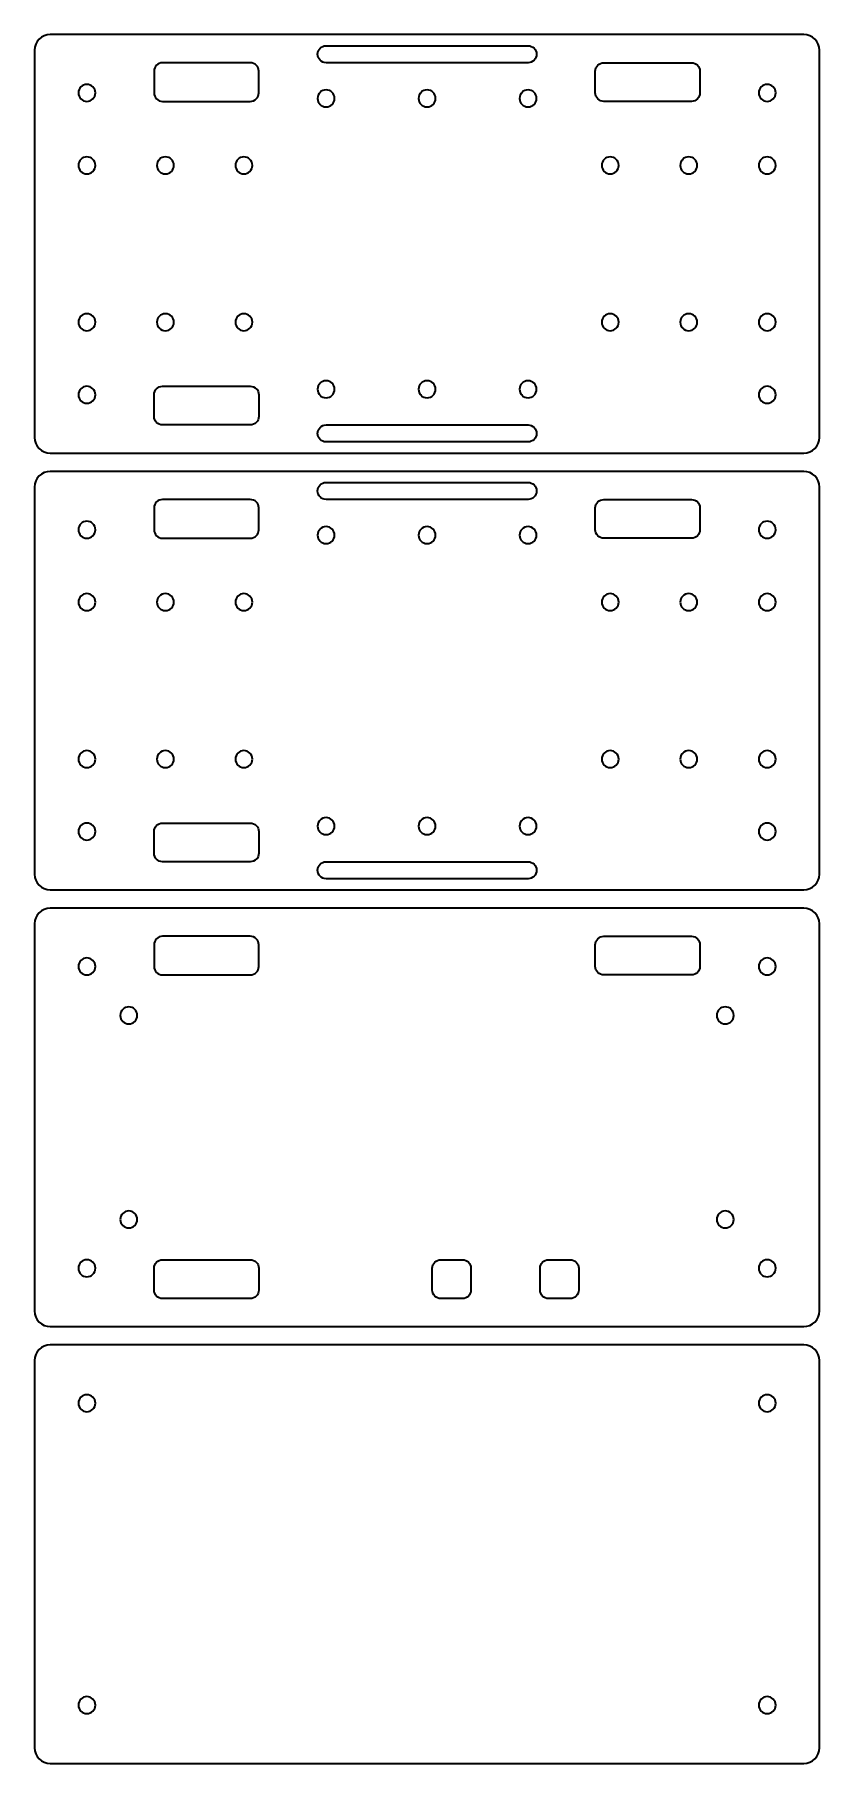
# Model space of a CAD drawing. Header units: centimetres. Extents: x 0.5 to 15.5, y -33.7 to -0.6.
import ezdxf

# ---------------------------------------------------------------- set-up
doc = ezdxf.new("R2010")
doc.units = ezdxf.units.CM
doc.header["$MEASUREMENT"] = 0
doc.layers.add('Layer 1', color=7, linetype='Continuous')

msp = doc.modelspace()

# ---------------------------------------------------------------- linework, layer by layer
at = {"layer": 'Layer 1', "color": 250, "lineweight": 35, "true_color": 0x231f20}
for points, knots in [([(15.205, -8.628), (15.205, -8.628), (0.804, -8.628), (0.804, -8.628), (0.639, -8.628), (0.505, -8.494), (0.505, -8.328), (0.505, -8.328), (0.505, -0.927), (0.505, -0.927), (0.505, -0.762), (0.639, -0.628), (0.804, -0.628), (0.804, -0.628), (15.205, -0.628), (15.205, -0.628), (15.37, -0.628), (15.505, -0.762), (15.505, -0.927), (15.505, -0.927), (15.505, -8.328), (15.505, -8.328), (15.505, -8.494), (15.37, -8.628), (15.205, -8.628)], [0, 0, 0, 0, 1, 1, 1, 2, 2, 2, 3, 3, 3, 4, 4, 4, 5, 5, 5, 6, 6, 6, 7, 7, 7, 8, 8, 8, 8]), ([(6.075, -1.165), (6.075, -1.165), (9.935, -1.165), (9.935, -1.165), (10.025, -1.165), (10.098, -1.092), (10.098, -1.003), (10.098, -1.003), (10.098, -1.003), (10.098, -1.003), (10.098, -0.913), (10.025, -0.84), (9.935, -0.84), (9.935, -0.84), (6.075, -0.84), (6.075, -0.84), (5.985, -0.84), (5.913, -0.913), (5.913, -1.003), (5.913, -1.003), (5.913, -1.003), (5.913, -1.003), (5.913, -1.092), (5.985, -1.165), (6.075, -1.165)], [0, 0, 0, 0, 1, 1, 1, 2, 2, 2, 3, 3, 3, 4, 4, 4, 5, 5, 5, 6, 6, 6, 7, 7, 7, 8, 8, 8, 8]), ([(4.627, -1.905), (4.627, -1.905), (2.952, -1.905), (2.952, -1.905), (2.862, -1.905), (2.79, -1.832), (2.79, -1.743), (2.79, -1.743), (2.79, -1.328), (2.79, -1.328), (2.79, -1.238), (2.862, -1.165), (2.952, -1.165), (2.952, -1.165), (4.627, -1.165), (4.627, -1.165), (4.717, -1.165), (4.79, -1.238), (4.79, -1.328), (4.79, -1.328), (4.79, -1.743), (4.79, -1.743), (4.79, -1.832), (4.717, -1.905), (4.627, -1.905)], [0, 0, 0, 0, 1, 1, 1, 2, 2, 2, 3, 3, 3, 4, 4, 4, 5, 5, 5, 6, 6, 6, 7, 7, 7, 8, 8, 8, 8]), ([(11.383, -1.905), (11.383, -1.905), (13.058, -1.905), (13.058, -1.905), (13.148, -1.905), (13.221, -1.832), (13.221, -1.743), (13.221, -1.743), (13.221, -1.328), (13.221, -1.328), (13.221, -1.238), (13.148, -1.165), (13.058, -1.165), (13.058, -1.165), (11.383, -1.165), (11.383, -1.165), (11.293, -1.165), (11.221, -1.238), (11.221, -1.328), (11.221, -1.328), (11.221, -1.743), (11.221, -1.743), (11.221, -1.832), (11.293, -1.905), (11.383, -1.905)], [0, 0, 0, 0, 1, 1, 1, 2, 2, 2, 3, 3, 3, 4, 4, 4, 5, 5, 5, 6, 6, 6, 7, 7, 7, 8, 8, 8, 8]), ([(1.342, -1.743), (1.342, -1.653), (1.414, -1.58), (1.504, -1.58), (1.594, -1.58), (1.667, -1.653), (1.667, -1.743), (1.667, -1.832), (1.594, -1.905), (1.504, -1.905), (1.414, -1.905), (1.342, -1.832), (1.342, -1.743)], [0, 0, 0, 0, 1, 1, 1, 2, 2, 2, 3, 3, 3, 4, 4, 4, 4]), ([(14.344, -1.743), (14.344, -1.653), (14.416, -1.58), (14.506, -1.58), (14.596, -1.58), (14.669, -1.653), (14.669, -1.743), (14.669, -1.832), (14.596, -1.905), (14.506, -1.905), (14.416, -1.905), (14.344, -1.832), (14.344, -1.743)], [0, 0, 0, 0, 1, 1, 1, 2, 2, 2, 3, 3, 3, 4, 4, 4, 4]), ([(6.075, -2.01), (5.985, -2.01), (5.913, -1.937), (5.913, -1.847), (5.913, -1.757), (5.985, -1.685), (6.075, -1.685), (6.165, -1.685), (6.238, -1.757), (6.238, -1.847), (6.238, -1.937), (6.165, -2.01), (6.075, -2.01)], [0, 0, 0, 0, 1, 1, 1, 2, 2, 2, 3, 3, 3, 4, 4, 4, 4]), ([(8.005, -2.01), (7.915, -2.01), (7.843, -1.937), (7.843, -1.847), (7.843, -1.757), (7.915, -1.685), (8.005, -1.685), (8.095, -1.685), (8.168, -1.757), (8.168, -1.847), (8.168, -1.937), (8.095, -2.01), (8.005, -2.01)], [0, 0, 0, 0, 1, 1, 1, 2, 2, 2, 3, 3, 3, 4, 4, 4, 4]), ([(9.935, -2.01), (9.845, -2.01), (9.773, -1.937), (9.773, -1.847), (9.773, -1.757), (9.845, -1.685), (9.935, -1.685), (10.025, -1.685), (10.098, -1.757), (10.098, -1.847), (10.098, -1.937), (10.025, -2.01), (9.935, -2.01)], [0, 0, 0, 0, 1, 1, 1, 2, 2, 2, 3, 3, 3, 4, 4, 4, 4]), ([(1.667, -3.128), (1.667, -3.217), (1.594, -3.29), (1.504, -3.29), (1.414, -3.29), (1.342, -3.217), (1.342, -3.128), (1.342, -3.038), (1.414, -2.965), (1.504, -2.965), (1.594, -2.965), (1.667, -3.038), (1.667, -3.128)], [0, 0, 0, 0, 1, 1, 1, 2, 2, 2, 3, 3, 3, 4, 4, 4, 4]), ([(3.167, -3.128), (3.167, -3.217), (3.094, -3.29), (3.004, -3.29), (2.914, -3.29), (2.842, -3.217), (2.842, -3.128), (2.842, -3.038), (2.914, -2.965), (3.004, -2.965), (3.094, -2.965), (3.167, -3.038), (3.167, -3.128)], [0, 0, 0, 0, 1, 1, 1, 2, 2, 2, 3, 3, 3, 4, 4, 4, 4]), ([(4.667, -3.128), (4.667, -3.217), (4.594, -3.29), (4.504, -3.29), (4.414, -3.29), (4.342, -3.217), (4.342, -3.128), (4.342, -3.038), (4.414, -2.965), (4.504, -2.965), (4.594, -2.965), (4.667, -3.038), (4.667, -3.128)], [0, 0, 0, 0, 1, 1, 1, 2, 2, 2, 3, 3, 3, 4, 4, 4, 4]), ([(11.344, -3.128), (11.344, -3.038), (11.416, -2.965), (11.506, -2.965), (11.596, -2.965), (11.669, -3.038), (11.669, -3.128), (11.669, -3.217), (11.596, -3.29), (11.506, -3.29), (11.416, -3.29), (11.344, -3.217), (11.344, -3.128)], [0, 0, 0, 0, 1, 1, 1, 2, 2, 2, 3, 3, 3, 4, 4, 4, 4]), ([(12.844, -3.128), (12.844, -3.038), (12.916, -2.965), (13.006, -2.965), (13.096, -2.965), (13.169, -3.038), (13.169, -3.128), (13.169, -3.217), (13.096, -3.29), (13.006, -3.29), (12.916, -3.29), (12.844, -3.217), (12.844, -3.128)], [0, 0, 0, 0, 1, 1, 1, 2, 2, 2, 3, 3, 3, 4, 4, 4, 4]), ([(14.344, -3.128), (14.344, -3.038), (14.416, -2.965), (14.506, -2.965), (14.596, -2.965), (14.669, -3.038), (14.669, -3.128), (14.669, -3.217), (14.596, -3.29), (14.506, -3.29), (14.416, -3.29), (14.344, -3.217), (14.344, -3.128)], [0, 0, 0, 0, 1, 1, 1, 2, 2, 2, 3, 3, 3, 4, 4, 4, 4]), ([(1.667, -6.128), (1.667, -6.217), (1.594, -6.29), (1.504, -6.29), (1.414, -6.29), (1.342, -6.217), (1.342, -6.128), (1.342, -6.038), (1.414, -5.965), (1.504, -5.965), (1.594, -5.965), (1.667, -6.038), (1.667, -6.128)], [0, 0, 0, 0, 1, 1, 1, 2, 2, 2, 3, 3, 3, 4, 4, 4, 4]), ([(3.167, -6.128), (3.167, -6.217), (3.094, -6.29), (3.004, -6.29), (2.914, -6.29), (2.842, -6.217), (2.842, -6.128), (2.842, -6.038), (2.914, -5.965), (3.004, -5.965), (3.094, -5.965), (3.167, -6.038), (3.167, -6.128)], [0, 0, 0, 0, 1, 1, 1, 2, 2, 2, 3, 3, 3, 4, 4, 4, 4]), ([(4.667, -6.128), (4.667, -6.217), (4.594, -6.29), (4.504, -6.29), (4.414, -6.29), (4.342, -6.217), (4.342, -6.128), (4.342, -6.038), (4.414, -5.965), (4.504, -5.965), (4.594, -5.965), (4.667, -6.038), (4.667, -6.128)], [0, 0, 0, 0, 1, 1, 1, 2, 2, 2, 3, 3, 3, 4, 4, 4, 4]), ([(11.344, -6.128), (11.344, -6.038), (11.416, -5.965), (11.506, -5.965), (11.596, -5.965), (11.669, -6.038), (11.669, -6.128), (11.669, -6.217), (11.596, -6.29), (11.506, -6.29), (11.416, -6.29), (11.344, -6.217), (11.344, -6.128)], [0, 0, 0, 0, 1, 1, 1, 2, 2, 2, 3, 3, 3, 4, 4, 4, 4]), ([(12.844, -6.128), (12.844, -6.038), (12.916, -5.965), (13.006, -5.965), (13.096, -5.965), (13.169, -6.038), (13.169, -6.128), (13.169, -6.217), (13.096, -6.29), (13.006, -6.29), (12.916, -6.29), (12.844, -6.217), (12.844, -6.128)], [0, 0, 0, 0, 1, 1, 1, 2, 2, 2, 3, 3, 3, 4, 4, 4, 4]), ([(14.344, -6.128), (14.344, -6.038), (14.416, -5.965), (14.506, -5.965), (14.596, -5.965), (14.669, -6.038), (14.669, -6.128), (14.669, -6.217), (14.596, -6.29), (14.506, -6.29), (14.416, -6.29), (14.344, -6.217), (14.344, -6.128)], [0, 0, 0, 0, 1, 1, 1, 2, 2, 2, 3, 3, 3, 4, 4, 4, 4]), ([(6.075, -7.571), (5.985, -7.571), (5.913, -7.498), (5.913, -7.408), (5.913, -7.318), (5.985, -7.246), (6.075, -7.246), (6.165, -7.246), (6.238, -7.318), (6.238, -7.408), (6.238, -7.498), (6.165, -7.571), (6.075, -7.571)], [0, 0, 0, 0, 1, 1, 1, 2, 2, 2, 3, 3, 3, 4, 4, 4, 4]), ([(8.005, -7.571), (7.915, -7.571), (7.843, -7.498), (7.843, -7.408), (7.843, -7.318), (7.915, -7.246), (8.005, -7.246), (8.095, -7.246), (8.168, -7.318), (8.168, -7.408), (8.168, -7.498), (8.095, -7.571), (8.005, -7.571)], [0, 0, 0, 0, 1, 1, 1, 2, 2, 2, 3, 3, 3, 4, 4, 4, 4]), ([(9.935, -7.571), (9.845, -7.571), (9.773, -7.498), (9.773, -7.408), (9.773, -7.318), (9.845, -7.246), (9.935, -7.246), (10.025, -7.246), (10.098, -7.318), (10.098, -7.408), (10.098, -7.498), (10.025, -7.571), (9.935, -7.571)], [0, 0, 0, 0, 1, 1, 1, 2, 2, 2, 3, 3, 3, 4, 4, 4, 4]), ([(1.342, -7.513), (1.342, -7.423), (1.414, -7.35), (1.504, -7.35), (1.594, -7.35), (1.667, -7.423), (1.667, -7.513), (1.667, -7.602), (1.594, -7.675), (1.504, -7.675), (1.414, -7.675), (1.342, -7.602), (1.342, -7.513)], [0, 0, 0, 0, 1, 1, 1, 2, 2, 2, 3, 3, 3, 4, 4, 4, 4]), ([(2.952, -8.09), (2.952, -8.09), (4.627, -8.09), (4.627, -8.09), (4.717, -8.09), (4.79, -8.017), (4.79, -7.928), (4.79, -7.928), (4.79, -7.513), (4.79, -7.513), (4.79, -7.423), (4.717, -7.35), (4.627, -7.35), (4.627, -7.35), (2.952, -7.35), (2.952, -7.35), (2.862, -7.35), (2.79, -7.423), (2.79, -7.513), (2.79, -7.513), (2.79, -7.928), (2.79, -7.928), (2.79, -8.017), (2.862, -8.09), (2.952, -8.09)], [0, 0, 0, 0, 1, 1, 1, 2, 2, 2, 3, 3, 3, 4, 4, 4, 5, 5, 5, 6, 6, 6, 7, 7, 7, 8, 8, 8, 8]), ([(14.344, -7.513), (14.344, -7.423), (14.416, -7.35), (14.506, -7.35), (14.596, -7.35), (14.669, -7.423), (14.669, -7.513), (14.669, -7.602), (14.596, -7.675), (14.506, -7.675), (14.416, -7.675), (14.344, -7.602), (14.344, -7.513)], [0, 0, 0, 0, 1, 1, 1, 2, 2, 2, 3, 3, 3, 4, 4, 4, 4]), ([(6.075, -8.415), (6.075, -8.415), (9.935, -8.415), (9.935, -8.415), (10.025, -8.415), (10.098, -8.342), (10.098, -8.253), (10.098, -8.253), (10.098, -8.253), (10.098, -8.253), (10.098, -8.163), (10.025, -8.09), (9.935, -8.09), (9.935, -8.09), (6.075, -8.09), (6.075, -8.09), (5.985, -8.09), (5.913, -8.163), (5.913, -8.253), (5.913, -8.253), (5.913, -8.253), (5.913, -8.253), (5.913, -8.342), (5.985, -8.415), (6.075, -8.415)], [0, 0, 0, 0, 1, 1, 1, 2, 2, 2, 3, 3, 3, 4, 4, 4, 5, 5, 5, 6, 6, 6, 7, 7, 7, 8, 8, 8, 8]), ([(15.205, -16.977), (15.205, -16.977), (0.804, -16.977), (0.804, -16.977), (0.639, -16.977), (0.505, -16.843), (0.505, -16.678), (0.505, -16.678), (0.505, -9.277), (0.505, -9.277), (0.505, -9.111), (0.639, -8.977), (0.804, -8.977), (0.804, -8.977), (15.205, -8.977), (15.205, -8.977), (15.37, -8.977), (15.505, -9.111), (15.505, -9.277), (15.505, -9.277), (15.505, -16.678), (15.505, -16.678), (15.505, -16.843), (15.37, -16.977), (15.205, -16.977)], [0, 0, 0, 0, 1, 1, 1, 2, 2, 2, 3, 3, 3, 4, 4, 4, 5, 5, 5, 6, 6, 6, 7, 7, 7, 8, 8, 8, 8]), ([(6.075, -9.515), (6.075, -9.515), (9.935, -9.515), (9.935, -9.515), (10.025, -9.515), (10.098, -9.442), (10.098, -9.352), (10.098, -9.352), (10.098, -9.352), (10.098, -9.352), (10.098, -9.262), (10.025, -9.19), (9.935, -9.19), (9.935, -9.19), (6.075, -9.19), (6.075, -9.19), (5.985, -9.19), (5.913, -9.262), (5.913, -9.352), (5.913, -9.352), (5.913, -9.352), (5.913, -9.352), (5.913, -9.442), (5.985, -9.515), (6.075, -9.515)], [0, 0, 0, 0, 1, 1, 1, 2, 2, 2, 3, 3, 3, 4, 4, 4, 5, 5, 5, 6, 6, 6, 7, 7, 7, 8, 8, 8, 8]), ([(4.627, -10.255), (4.627, -10.255), (2.952, -10.255), (2.952, -10.255), (2.862, -10.255), (2.79, -10.182), (2.79, -10.092), (2.79, -10.092), (2.79, -9.677), (2.79, -9.677), (2.79, -9.587), (2.862, -9.515), (2.952, -9.515), (2.952, -9.515), (4.627, -9.515), (4.627, -9.515), (4.717, -9.515), (4.79, -9.587), (4.79, -9.677), (4.79, -9.677), (4.79, -10.092), (4.79, -10.092), (4.79, -10.182), (4.717, -10.255), (4.627, -10.255)], [0, 0, 0, 0, 1, 1, 1, 2, 2, 2, 3, 3, 3, 4, 4, 4, 5, 5, 5, 6, 6, 6, 7, 7, 7, 8, 8, 8, 8]), ([(11.383, -10.255), (11.383, -10.255), (13.058, -10.255), (13.058, -10.255), (13.148, -10.255), (13.221, -10.182), (13.221, -10.092), (13.221, -10.092), (13.221, -9.677), (13.221, -9.677), (13.221, -9.587), (13.148, -9.515), (13.058, -9.515), (13.058, -9.515), (11.383, -9.515), (11.383, -9.515), (11.293, -9.515), (11.221, -9.587), (11.221, -9.677), (11.221, -9.677), (11.221, -10.092), (11.221, -10.092), (11.221, -10.182), (11.293, -10.255), (11.383, -10.255)], [0, 0, 0, 0, 1, 1, 1, 2, 2, 2, 3, 3, 3, 4, 4, 4, 5, 5, 5, 6, 6, 6, 7, 7, 7, 8, 8, 8, 8]), ([(1.342, -10.092), (1.342, -10.002), (1.414, -9.93), (1.504, -9.93), (1.594, -9.93), (1.667, -10.002), (1.667, -10.092), (1.667, -10.182), (1.594, -10.255), (1.504, -10.255), (1.414, -10.255), (1.342, -10.182), (1.342, -10.092)], [0, 0, 0, 0, 1, 1, 1, 2, 2, 2, 3, 3, 3, 4, 4, 4, 4]), ([(6.075, -10.359), (5.985, -10.359), (5.913, -10.286), (5.913, -10.197), (5.913, -10.107), (5.985, -10.034), (6.075, -10.034), (6.165, -10.034), (6.238, -10.107), (6.238, -10.197), (6.238, -10.286), (6.165, -10.359), (6.075, -10.359)], [0, 0, 0, 0, 1, 1, 1, 2, 2, 2, 3, 3, 3, 4, 4, 4, 4]), ([(8.005, -10.359), (7.915, -10.359), (7.843, -10.286), (7.843, -10.197), (7.843, -10.107), (7.915, -10.034), (8.005, -10.034), (8.095, -10.034), (8.168, -10.107), (8.168, -10.197), (8.168, -10.286), (8.095, -10.359), (8.005, -10.359)], [0, 0, 0, 0, 1, 1, 1, 2, 2, 2, 3, 3, 3, 4, 4, 4, 4]), ([(9.935, -10.359), (9.845, -10.359), (9.773, -10.286), (9.773, -10.197), (9.773, -10.107), (9.845, -10.034), (9.935, -10.034), (10.025, -10.034), (10.098, -10.107), (10.098, -10.197), (10.098, -10.286), (10.025, -10.359), (9.935, -10.359)], [0, 0, 0, 0, 1, 1, 1, 2, 2, 2, 3, 3, 3, 4, 4, 4, 4]), ([(14.344, -10.092), (14.344, -10.002), (14.416, -9.93), (14.506, -9.93), (14.596, -9.93), (14.669, -10.002), (14.669, -10.092), (14.669, -10.182), (14.596, -10.255), (14.506, -10.255), (14.416, -10.255), (14.344, -10.182), (14.344, -10.092)], [0, 0, 0, 0, 1, 1, 1, 2, 2, 2, 3, 3, 3, 4, 4, 4, 4]), ([(1.667, -11.477), (1.667, -11.567), (1.594, -11.64), (1.504, -11.64), (1.414, -11.64), (1.342, -11.567), (1.342, -11.477), (1.342, -11.387), (1.414, -11.315), (1.504, -11.315), (1.594, -11.315), (1.667, -11.387), (1.667, -11.477)], [0, 0, 0, 0, 1, 1, 1, 2, 2, 2, 3, 3, 3, 4, 4, 4, 4]), ([(3.167, -11.477), (3.167, -11.567), (3.094, -11.64), (3.004, -11.64), (2.914, -11.64), (2.842, -11.567), (2.842, -11.477), (2.842, -11.387), (2.914, -11.315), (3.004, -11.315), (3.094, -11.315), (3.167, -11.387), (3.167, -11.477)], [0, 0, 0, 0, 1, 1, 1, 2, 2, 2, 3, 3, 3, 4, 4, 4, 4]), ([(4.667, -11.477), (4.667, -11.567), (4.594, -11.64), (4.504, -11.64), (4.414, -11.64), (4.342, -11.567), (4.342, -11.477), (4.342, -11.387), (4.414, -11.315), (4.504, -11.315), (4.594, -11.315), (4.667, -11.387), (4.667, -11.477)], [0, 0, 0, 0, 1, 1, 1, 2, 2, 2, 3, 3, 3, 4, 4, 4, 4]), ([(11.344, -11.477), (11.344, -11.387), (11.416, -11.315), (11.506, -11.315), (11.596, -11.315), (11.669, -11.387), (11.669, -11.477), (11.669, -11.567), (11.596, -11.64), (11.506, -11.64), (11.416, -11.64), (11.344, -11.567), (11.344, -11.477)], [0, 0, 0, 0, 1, 1, 1, 2, 2, 2, 3, 3, 3, 4, 4, 4, 4]), ([(12.844, -11.477), (12.844, -11.387), (12.916, -11.315), (13.006, -11.315), (13.096, -11.315), (13.169, -11.387), (13.169, -11.477), (13.169, -11.567), (13.096, -11.64), (13.006, -11.64), (12.916, -11.64), (12.844, -11.567), (12.844, -11.477)], [0, 0, 0, 0, 1, 1, 1, 2, 2, 2, 3, 3, 3, 4, 4, 4, 4]), ([(14.344, -11.477), (14.344, -11.387), (14.416, -11.315), (14.506, -11.315), (14.596, -11.315), (14.669, -11.387), (14.669, -11.477), (14.669, -11.567), (14.596, -11.64), (14.506, -11.64), (14.416, -11.64), (14.344, -11.567), (14.344, -11.477)], [0, 0, 0, 0, 1, 1, 1, 2, 2, 2, 3, 3, 3, 4, 4, 4, 4]), ([(1.667, -14.477), (1.667, -14.567), (1.594, -14.64), (1.504, -14.64), (1.414, -14.64), (1.342, -14.567), (1.342, -14.477), (1.342, -14.387), (1.414, -14.315), (1.504, -14.315), (1.594, -14.315), (1.667, -14.387), (1.667, -14.477)], [0, 0, 0, 0, 1, 1, 1, 2, 2, 2, 3, 3, 3, 4, 4, 4, 4]), ([(3.167, -14.477), (3.167, -14.567), (3.094, -14.64), (3.004, -14.64), (2.914, -14.64), (2.842, -14.567), (2.842, -14.477), (2.842, -14.387), (2.914, -14.315), (3.004, -14.315), (3.094, -14.315), (3.167, -14.387), (3.167, -14.477)], [0, 0, 0, 0, 1, 1, 1, 2, 2, 2, 3, 3, 3, 4, 4, 4, 4]), ([(4.667, -14.477), (4.667, -14.567), (4.594, -14.64), (4.504, -14.64), (4.414, -14.64), (4.342, -14.567), (4.342, -14.477), (4.342, -14.387), (4.414, -14.315), (4.504, -14.315), (4.594, -14.315), (4.667, -14.387), (4.667, -14.477)], [0, 0, 0, 0, 1, 1, 1, 2, 2, 2, 3, 3, 3, 4, 4, 4, 4]), ([(11.344, -14.477), (11.344, -14.387), (11.416, -14.315), (11.506, -14.315), (11.596, -14.315), (11.669, -14.387), (11.669, -14.477), (11.669, -14.567), (11.596, -14.64), (11.506, -14.64), (11.416, -14.64), (11.344, -14.567), (11.344, -14.477)], [0, 0, 0, 0, 1, 1, 1, 2, 2, 2, 3, 3, 3, 4, 4, 4, 4]), ([(12.844, -14.477), (12.844, -14.387), (12.916, -14.315), (13.006, -14.315), (13.096, -14.315), (13.169, -14.387), (13.169, -14.477), (13.169, -14.567), (13.096, -14.64), (13.006, -14.64), (12.916, -14.64), (12.844, -14.567), (12.844, -14.477)], [0, 0, 0, 0, 1, 1, 1, 2, 2, 2, 3, 3, 3, 4, 4, 4, 4]), ([(14.344, -14.477), (14.344, -14.387), (14.416, -14.315), (14.506, -14.315), (14.596, -14.315), (14.669, -14.387), (14.669, -14.477), (14.669, -14.567), (14.596, -14.64), (14.506, -14.64), (14.416, -14.64), (14.344, -14.567), (14.344, -14.477)], [0, 0, 0, 0, 1, 1, 1, 2, 2, 2, 3, 3, 3, 4, 4, 4, 4]), ([(1.342, -15.862), (1.342, -15.772), (1.414, -15.7), (1.504, -15.7), (1.594, -15.7), (1.667, -15.772), (1.667, -15.862), (1.667, -15.952), (1.594, -16.025), (1.504, -16.025), (1.414, -16.025), (1.342, -15.952), (1.342, -15.862)], [0, 0, 0, 0, 1, 1, 1, 2, 2, 2, 3, 3, 3, 4, 4, 4, 4]), ([(2.952, -16.44), (2.952, -16.44), (4.627, -16.44), (4.627, -16.44), (4.717, -16.44), (4.79, -16.367), (4.79, -16.277), (4.79, -16.277), (4.79, -15.862), (4.79, -15.862), (4.79, -15.772), (4.717, -15.7), (4.627, -15.7), (4.627, -15.7), (2.952, -15.7), (2.952, -15.7), (2.862, -15.7), (2.79, -15.772), (2.79, -15.862), (2.79, -15.862), (2.79, -16.277), (2.79, -16.277), (2.79, -16.367), (2.862, -16.44), (2.952, -16.44)], [0, 0, 0, 0, 1, 1, 1, 2, 2, 2, 3, 3, 3, 4, 4, 4, 5, 5, 5, 6, 6, 6, 7, 7, 7, 8, 8, 8, 8]), ([(6.075, -15.92), (5.985, -15.92), (5.913, -15.847), (5.913, -15.758), (5.913, -15.668), (5.985, -15.595), (6.075, -15.595), (6.165, -15.595), (6.238, -15.668), (6.238, -15.758), (6.238, -15.847), (6.165, -15.92), (6.075, -15.92)], [0, 0, 0, 0, 1, 1, 1, 2, 2, 2, 3, 3, 3, 4, 4, 4, 4]), ([(8.005, -15.92), (7.915, -15.92), (7.843, -15.847), (7.843, -15.758), (7.843, -15.668), (7.915, -15.595), (8.005, -15.595), (8.095, -15.595), (8.168, -15.668), (8.168, -15.758), (8.168, -15.847), (8.095, -15.92), (8.005, -15.92)], [0, 0, 0, 0, 1, 1, 1, 2, 2, 2, 3, 3, 3, 4, 4, 4, 4]), ([(9.935, -15.92), (9.845, -15.92), (9.773, -15.847), (9.773, -15.758), (9.773, -15.668), (9.845, -15.595), (9.935, -15.595), (10.025, -15.595), (10.098, -15.668), (10.098, -15.758), (10.098, -15.847), (10.025, -15.92), (9.935, -15.92)], [0, 0, 0, 0, 1, 1, 1, 2, 2, 2, 3, 3, 3, 4, 4, 4, 4]), ([(14.344, -15.862), (14.344, -15.772), (14.416, -15.7), (14.506, -15.7), (14.596, -15.7), (14.669, -15.772), (14.669, -15.862), (14.669, -15.952), (14.596, -16.025), (14.506, -16.025), (14.416, -16.025), (14.344, -15.952), (14.344, -15.862)], [0, 0, 0, 0, 1, 1, 1, 2, 2, 2, 3, 3, 3, 4, 4, 4, 4]), ([(6.075, -16.765), (6.075, -16.765), (9.935, -16.765), (9.935, -16.765), (10.025, -16.765), (10.098, -16.692), (10.098, -16.602), (10.098, -16.602), (10.098, -16.602), (10.098, -16.602), (10.098, -16.512), (10.025, -16.44), (9.935, -16.44), (9.935, -16.44), (6.075, -16.44), (6.075, -16.44), (5.985, -16.44), (5.913, -16.512), (5.913, -16.602), (5.913, -16.602), (5.913, -16.602), (5.913, -16.602), (5.913, -16.692), (5.985, -16.765), (6.075, -16.765)], [0, 0, 0, 0, 1, 1, 1, 2, 2, 2, 3, 3, 3, 4, 4, 4, 5, 5, 5, 6, 6, 6, 7, 7, 7, 8, 8, 8, 8]), ([(15.205, -25.326), (15.205, -25.326), (0.804, -25.326), (0.804, -25.326), (0.639, -25.326), (0.505, -25.192), (0.505, -25.027), (0.505, -25.027), (0.505, -17.626), (0.505, -17.626), (0.505, -17.461), (0.639, -17.326), (0.804, -17.326), (0.804, -17.326), (15.205, -17.326), (15.205, -17.326), (15.37, -17.326), (15.505, -17.461), (15.505, -17.626), (15.505, -17.626), (15.505, -25.027), (15.505, -25.027), (15.505, -25.192), (15.37, -25.326), (15.205, -25.326)], [0, 0, 0, 0, 1, 1, 1, 2, 2, 2, 3, 3, 3, 4, 4, 4, 5, 5, 5, 6, 6, 6, 7, 7, 7, 8, 8, 8, 8]), ([(4.627, -18.604), (4.627, -18.604), (2.952, -18.604), (2.952, -18.604), (2.862, -18.604), (2.79, -18.531), (2.79, -18.441), (2.79, -18.441), (2.79, -18.026), (2.79, -18.026), (2.79, -17.937), (2.862, -17.864), (2.952, -17.864), (2.952, -17.864), (4.627, -17.864), (4.627, -17.864), (4.717, -17.864), (4.79, -17.937), (4.79, -18.026), (4.79, -18.026), (4.79, -18.441), (4.79, -18.441), (4.79, -18.531), (4.717, -18.604), (4.627, -18.604)], [0, 0, 0, 0, 1, 1, 1, 2, 2, 2, 3, 3, 3, 4, 4, 4, 5, 5, 5, 6, 6, 6, 7, 7, 7, 8, 8, 8, 8]), ([(11.383, -18.604), (11.383, -18.604), (13.058, -18.604), (13.058, -18.604), (13.148, -18.604), (13.221, -18.531), (13.221, -18.441), (13.221, -18.441), (13.221, -18.026), (13.221, -18.026), (13.221, -17.937), (13.148, -17.864), (13.058, -17.864), (13.058, -17.864), (11.383, -17.864), (11.383, -17.864), (11.293, -17.864), (11.221, -17.937), (11.221, -18.026), (11.221, -18.026), (11.221, -18.441), (11.221, -18.441), (11.221, -18.531), (11.293, -18.604), (11.383, -18.604)], [0, 0, 0, 0, 1, 1, 1, 2, 2, 2, 3, 3, 3, 4, 4, 4, 5, 5, 5, 6, 6, 6, 7, 7, 7, 8, 8, 8, 8]), ([(1.342, -18.441), (1.342, -18.352), (1.414, -18.279), (1.504, -18.279), (1.594, -18.279), (1.667, -18.352), (1.667, -18.441), (1.667, -18.531), (1.594, -18.604), (1.504, -18.604), (1.414, -18.604), (1.342, -18.531), (1.342, -18.441)], [0, 0, 0, 0, 1, 1, 1, 2, 2, 2, 3, 3, 3, 4, 4, 4, 4]), ([(14.344, -18.441), (14.344, -18.352), (14.416, -18.279), (14.506, -18.279), (14.596, -18.279), (14.669, -18.352), (14.669, -18.441), (14.669, -18.531), (14.596, -18.604), (14.506, -18.604), (14.416, -18.604), (14.344, -18.531), (14.344, -18.441)], [0, 0, 0, 0, 1, 1, 1, 2, 2, 2, 3, 3, 3, 4, 4, 4, 4]), ([(2.143, -19.376), (2.143, -19.287), (2.215, -19.214), (2.305, -19.214), (2.395, -19.214), (2.468, -19.287), (2.468, -19.376), (2.468, -19.466), (2.395, -19.539), (2.305, -19.539), (2.215, -19.539), (2.143, -19.466), (2.143, -19.376)], [0, 0, 0, 0, 1, 1, 1, 2, 2, 2, 3, 3, 3, 4, 4, 4, 4]), ([(13.543, -19.376), (13.543, -19.287), (13.615, -19.214), (13.705, -19.214), (13.795, -19.214), (13.868, -19.287), (13.868, -19.376), (13.868, -19.466), (13.795, -19.539), (13.705, -19.539), (13.615, -19.539), (13.543, -19.466), (13.543, -19.376)], [0, 0, 0, 0, 1, 1, 1, 2, 2, 2, 3, 3, 3, 4, 4, 4, 4]), ([(2.143, -23.276), (2.143, -23.187), (2.215, -23.114), (2.305, -23.114), (2.395, -23.114), (2.468, -23.187), (2.468, -23.276), (2.468, -23.366), (2.395, -23.439), (2.305, -23.439), (2.215, -23.439), (2.143, -23.366), (2.143, -23.276)], [0, 0, 0, 0, 1, 1, 1, 2, 2, 2, 3, 3, 3, 4, 4, 4, 4]), ([(13.543, -23.276), (13.543, -23.187), (13.615, -23.114), (13.705, -23.114), (13.795, -23.114), (13.868, -23.187), (13.868, -23.276), (13.868, -23.366), (13.795, -23.439), (13.705, -23.439), (13.615, -23.439), (13.543, -23.366), (13.543, -23.276)], [0, 0, 0, 0, 1, 1, 1, 2, 2, 2, 3, 3, 3, 4, 4, 4, 4]), ([(1.342, -24.211), (1.342, -24.122), (1.414, -24.049), (1.504, -24.049), (1.594, -24.049), (1.667, -24.122), (1.667, -24.211), (1.667, -24.301), (1.594, -24.374), (1.504, -24.374), (1.414, -24.374), (1.342, -24.301), (1.342, -24.211)], [0, 0, 0, 0, 1, 1, 1, 2, 2, 2, 3, 3, 3, 4, 4, 4, 4]), ([(2.952, -24.789), (2.952, -24.789), (4.627, -24.789), (4.627, -24.789), (4.717, -24.789), (4.79, -24.716), (4.79, -24.626), (4.79, -24.626), (4.79, -24.211), (4.79, -24.211), (4.79, -24.122), (4.717, -24.049), (4.627, -24.049), (4.627, -24.049), (2.952, -24.049), (2.952, -24.049), (2.862, -24.049), (2.79, -24.122), (2.79, -24.211), (2.79, -24.211), (2.79, -24.626), (2.79, -24.626), (2.79, -24.716), (2.862, -24.789), (2.952, -24.789)], [0, 0, 0, 0, 1, 1, 1, 2, 2, 2, 3, 3, 3, 4, 4, 4, 5, 5, 5, 6, 6, 6, 7, 7, 7, 8, 8, 8, 8]), ([(8.268, -24.789), (8.268, -24.789), (8.683, -24.789), (8.683, -24.789), (8.772, -24.789), (8.845, -24.716), (8.845, -24.626), (8.845, -24.626), (8.845, -24.211), (8.845, -24.211), (8.845, -24.122), (8.772, -24.049), (8.683, -24.049), (8.683, -24.049), (8.268, -24.049), (8.268, -24.049), (8.178, -24.049), (8.105, -24.122), (8.105, -24.211), (8.105, -24.211), (8.105, -24.626), (8.105, -24.626), (8.105, -24.716), (8.178, -24.789), (8.268, -24.789)], [0, 0, 0, 0, 1, 1, 1, 2, 2, 2, 3, 3, 3, 4, 4, 4, 5, 5, 5, 6, 6, 6, 7, 7, 7, 8, 8, 8, 8]), ([(10.328, -24.789), (10.328, -24.789), (10.743, -24.789), (10.743, -24.789), (10.832, -24.789), (10.905, -24.716), (10.905, -24.626), (10.905, -24.626), (10.905, -24.211), (10.905, -24.211), (10.905, -24.122), (10.832, -24.049), (10.743, -24.049), (10.743, -24.049), (10.328, -24.049), (10.328, -24.049), (10.238, -24.049), (10.165, -24.122), (10.165, -24.211), (10.165, -24.211), (10.165, -24.626), (10.165, -24.626), (10.165, -24.716), (10.238, -24.789), (10.328, -24.789)], [0, 0, 0, 0, 1, 1, 1, 2, 2, 2, 3, 3, 3, 4, 4, 4, 5, 5, 5, 6, 6, 6, 7, 7, 7, 8, 8, 8, 8]), ([(14.344, -24.211), (14.344, -24.122), (14.416, -24.049), (14.506, -24.049), (14.596, -24.049), (14.669, -24.122), (14.669, -24.211), (14.669, -24.301), (14.596, -24.374), (14.506, -24.374), (14.416, -24.374), (14.344, -24.301), (14.344, -24.211)], [0, 0, 0, 0, 1, 1, 1, 2, 2, 2, 3, 3, 3, 4, 4, 4, 4]), ([(15.205, -33.676), (15.205, -33.676), (0.804, -33.676), (0.804, -33.676), (0.639, -33.676), (0.505, -33.542), (0.505, -33.376), (0.505, -33.376), (0.505, -25.975), (0.505, -25.975), (0.505, -25.81), (0.639, -25.676), (0.804, -25.676), (0.804, -25.676), (15.205, -25.676), (15.205, -25.676), (15.37, -25.676), (15.505, -25.81), (15.505, -25.975), (15.505, -25.975), (15.505, -33.376), (15.505, -33.376), (15.505, -33.542), (15.37, -33.676), (15.205, -33.676)], [0, 0, 0, 0, 1, 1, 1, 2, 2, 2, 3, 3, 3, 4, 4, 4, 5, 5, 5, 6, 6, 6, 7, 7, 7, 8, 8, 8, 8]), ([(1.342, -26.791), (1.342, -26.701), (1.414, -26.628), (1.504, -26.628), (1.594, -26.628), (1.667, -26.701), (1.667, -26.791), (1.667, -26.881), (1.594, -26.953), (1.504, -26.953), (1.414, -26.953), (1.342, -26.881), (1.342, -26.791)], [0, 0, 0, 0, 1, 1, 1, 2, 2, 2, 3, 3, 3, 4, 4, 4, 4]), ([(14.344, -26.791), (14.344, -26.701), (14.416, -26.628), (14.506, -26.628), (14.596, -26.628), (14.669, -26.701), (14.669, -26.791), (14.669, -26.881), (14.596, -26.953), (14.506, -26.953), (14.416, -26.953), (14.344, -26.881), (14.344, -26.791)], [0, 0, 0, 0, 1, 1, 1, 2, 2, 2, 3, 3, 3, 4, 4, 4, 4]), ([(1.342, -32.561), (1.342, -32.471), (1.414, -32.398), (1.504, -32.398), (1.594, -32.398), (1.667, -32.471), (1.667, -32.561), (1.667, -32.651), (1.594, -32.723), (1.504, -32.723), (1.414, -32.723), (1.342, -32.651), (1.342, -32.561)], [0, 0, 0, 0, 1, 1, 1, 2, 2, 2, 3, 3, 3, 4, 4, 4, 4]), ([(14.344, -32.561), (14.344, -32.471), (14.416, -32.398), (14.506, -32.398), (14.596, -32.398), (14.669, -32.471), (14.669, -32.561), (14.669, -32.651), (14.596, -32.723), (14.506, -32.723), (14.416, -32.723), (14.344, -32.651), (14.344, -32.561)], [0, 0, 0, 0, 1, 1, 1, 2, 2, 2, 3, 3, 3, 4, 4, 4, 4])]:
    msp.add_open_spline(points, degree=3, knots=knots, dxfattribs=at)

doc.saveas('drawing.dxf')
